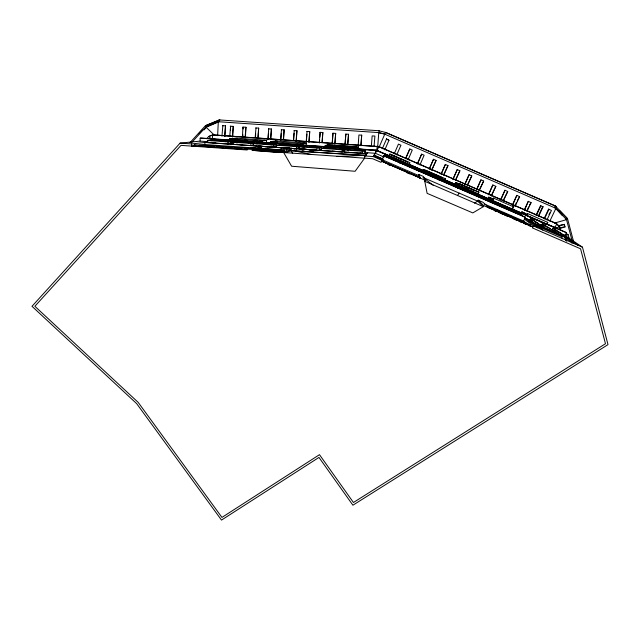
<?xml version="1.0" encoding="UTF-8"?>
<svg xmlns="http://www.w3.org/2000/svg" width="640" height="640" viewBox="0 0 640 640"><rect width="100%" height="100%" fill="white"/><g stroke="black" fill="none" stroke-linecap="round" stroke-linejoin="round"><path stroke-width="0.96" d="M366.856 153.72L204.928 142.472L191.696 143.92L191.608 146.104L194.624 145.744L194.672 144.664L194.208 145.8L247.128 149.488M560.616 233.528L565.16 235.496L582.464 247.2L608 344.624L352.904 505.208L318.968 457.424L221.496 520.08L136.704 403.68L32 306.312L180.112 143.112L200.04 141.128L200.176 138.144L201.392 138.04L375.76 150.104L375.592 152.344M205.08 145.624L199.136 145.208L204.832 144.528L204.928 142.472M207.448 140.48L228.072 141.904L232.184 141.408L212.064 140.016L207.448 140.48L207.36 142.52L227.968 143.952L230.44 143.624M206.704 138.672L208.72 136.464L211.632 139.264L212.352 138.976L212.536 134.928L213.288 134.872L378.816 146.568L556.096 223.376L559.784 226.856L560.8 230.688M217.632 135.696L218.296 121.72L219.08 121.72L219.168 119.92L219.936 119.928M221.952 136.152L222.84 125.672M224.6 136.336L225.488 125.848L224.976 136.304M227.968 143.952L228.072 141.904M229.504 140.608L229.592 138.824L236.024 138.16L266.656 140.272L266.304 142.808L269.288 143.016M229.712 136.688L230.6 126.2L230.408 130M230.608 142.072L250.904 143.48L254.416 142.952L234.6 141.584L230.608 142.072L230.504 144.12L250.8 145.528L253.432 145.096M232.368 136.872L233.256 126.384L232.728 136.84M234.6 139.56L234.648 138.608M235.944 139.824L236.024 138.16M236.976 143.176L237.04 141.84L251.12 142.816L248.368 143.216M237.408 140.08L237.504 138.304L231.688 138.92M242.408 137.56L242.952 127.08L243.192 128.968M242.744 137.528L242.896 134.672M245.064 137.744L245.952 127.248L245.4 137.712M259.424 149.456L257.448 149.288L261.56 148.472L261.624 147.44L256.912 147.12L247.24 148.888L247.184 149.984L181.024 145.368L34.872 306.288L138.208 402.408L221.952 517.416L319.488 454.672L353.44 502.496L605.48 343.728L580.56 248.792L532.416 227.936L533.36 225.928L524.472 219.136M250.8 145.528L250.904 143.48M261.624 147.44L252.272 149.232L252.216 150.336L278.84 152.552L283.12 151.424L277.192 150.928M270.848 146.936L276.456 146.496L276.576 144.496L256.648 143.112L253.184 143.648L253.08 145.696L273.728 147.136M255.176 137.488L256 127.936M255.48 137.448L255.688 133.648M257.784 138.624L258.664 128.12L258.088 138.584M261.336 142.816L261.44 141.024L266.656 140.272M262.016 141.512L262.072 140.552M262.264 141.472L262.32 140.52M267.856 139.32L268.736 128.808M268.136 139.28L268.464 133.568M270.528 139.504L271.4 128.984L270.8 139.464M270.664 143.448L270.768 141.664L275.624 140.888L306.392 143.016L306.096 145.552M273.48 147.112L273.6 145.064L276.576 144.496M275.528 142.552L275.624 140.888M296.608 148.744C299.016 148.696 291.944 149.08 298.848 148.056L298.976 146.048L279.112 144.672L276.216 145.248L276.096 147.296L297.072 148.776M277.128 142.824L277.224 141.048L272.872 141.76M278.84 152.552L278.904 151.448L286.536 149.512L291.264 149.84L291.2 150.872L292.656 153.376M280.608 140.2L281.48 129.68M280.864 140.16L281.256 133.488M283.336 139.424L284.152 129.856L283.584 139.392M291.264 149.84L283.952 151.8L283.888 152.904L291.608 166.224L355.128 171.272L364.608 158.168L364.776 155.96L367.752 152.76M286.496 150.208L286.536 149.512M293.44 140.12L294.256 130.552M293.672 140.08L294.08 133.408M296.064 141.264L296.928 130.736L296.28 141.224M296.44 148.712L296.568 146.656L298.976 146.048M298.664 146.808L298.536 148.864L319.384 150.312L321.28 149.608L321.416 147.6L301.064 146.192L298.664 146.808L319.52 148.256L321.416 147.6M302.648 145.664L302.768 143.872L306.392 143.016M303.792 147.824L303.88 146.48L302.12 146.952M306.176 141.96L307.04 131.424M306.44 140.96L306.864 134.288M308.856 142.144L309.72 131.608L309.056 142.104M319.288 142.864L320.152 132.32L319.84 137.088M319.464 142.816L319.648 139.952M319.384 150.312L319.52 148.256M321.456 148.384L321.32 150.448L342.08 151.888L343.408 151.144L343.552 149.136L323.288 147.736L321.456 148.384L342.224 149.824L343.552 149.136M322.04 142.096L322.832 132.504L322.2 142.048M327.528 146.256L327.624 144.792L358.592 146.936L358.376 149.176L362.24 149.44M329.08 146.624L329.192 144.952L356.848 146.856L355.376 147.792L326.704 145.808L329.192 144.952M332.128 143.752L332.984 133.2L332.592 138.928M332.264 143.704L332.464 140.84M334.816 143.936L335.672 133.376L334.952 143.888M342.08 151.888L342.224 149.824M344.464 149.976L344.32 152.032L364.712 153.448L365.48 152.68L365.632 150.672L345.72 149.288L344.464 149.976L364.864 151.384L365.632 150.672M344.976 144.64L345.832 134.072L345.096 144.584M347.744 143.864L348.528 134.256L347.784 144.776M348.328 150.904L348.424 149.56L347.504 150.096M280.328 152.16L280.4 151.072L254.104 148.888L254.032 149.968L279.352 152.08M280.592 152.088L280.672 151.008L254.432 148.824L254.36 149.904L252.216 150.336L372.68 158.728L381.064 162.36L382.52 158.904L373.96 155.2L382.488 158.984L384.248 162.32L383.6 162.632L383.912 161.88L419.84 177.456L419.592 178.224M356.936 149.592L357.048 147.96L358.592 146.936M358.224 144.592L358.92 135L361.696 135.16L360.928 145.68L361.696 135.16M364.712 153.448L364.864 151.384M371.352 146.456L372.144 135.904L374.896 136.064L374.048 146.64M364.776 155.96L373.216 156.544L375.408 153.288L375.76 150.104M404.232 160.544L407.872 162.12L389.656 154.192L389.016 155.696L376.752 150.448L377.208 146.176M377.696 146.856L378.776 132.656L384.776 134.096L378.776 132.656M189.992 142.656L205.4 125.72L219.168 119.92L379.072 130.744L378.856 132.608L218.296 121.72L205.864 126.992L191.752 142.488M389.376 155.488L389.656 154.192M525.352 217.256L383.76 155.792L525.352 217.256L523.592 221.016L527.472 224.064M383.912 161.88L419.88 177.56M384.712 154.776L384.416 155.592L403.104 163.696L402.952 162.68L384.712 154.776L383.456 157.808L383.776 156.936M373.96 155.2L373.624 155.936L382.2 159.648L382.856 159.336L382.488 158.984M382.88 159.256L381.944 160.328L373.216 156.544M388.968 140.264L386.528 138.984L388.968 140.264L384.824 149.84M365.44 152.592L375.408 153.288L376.72 150.336L565.448 232.096L566.464 232.768L565.16 235.496L561.336 233.848L578.224 245.36M376.128 151.72L376.72 150.336M377.104 150.456L378.816 146.568M379.072 147.248L385.544 132.368L555.288 205.912L567.544 218.704L573.592 241.656M382.32 148.72L386.552 138.944M382.352 159.072L383.76 155.792M394.216 153.872L398.44 144.096L400.936 145.232L396.704 154.944M399.688 163.08L400.32 161.64L387.328 156.016L387.152 156.672L400.392 162.408L400.32 161.64M405.536 158.688L409.776 149.008L412.264 150.08L408.048 159.864M405.56 158.784L409.776 149.008M403.2 164.488L403.832 163.056L422.424 171.112L423.064 172.344L404.008 164.088L403.832 163.056M417.376 163.816L421.64 154.144L424.128 155.224L419.92 165M417.432 163.928L421.64 154.144M419.16 171.52L419.8 170.08L406.552 164.344L406.736 165.16L420.24 171.008L419.8 170.08M419.192 177.24L418.48 175.48L418.896 174.528L423.384 176.472L425.24 180.296L424.792 181.312L427.112 193.344L472.808 212.912L483.344 206.672L483.808 205.664L478.144 200.2L477.712 201.144L474.432 203.088M419.544 178.12L419.84 177.456M441.992 177.56L423.768 169.664L423.424 170.608L409.072 164.392M424.92 171.72L425.536 170.128L445.456 178.76L444.784 180.256M429.216 168.944L433.504 159.288L436.088 160.464L431.784 170.144M429.304 169.072L433.504 159.288M431.696 170.024L436.088 160.464M438.392 179.848L439.032 178.416L425.904 172.728L426.456 173.704L439.832 179.496L439.032 178.416M441.056 174.08L445.368 164.424L447.984 165.616L443.656 175.288M441.176 174.216L445.368 164.424M443.928 174.272L447.984 165.616M444.736 180.192L445.456 178.76M452.896 179.208L457.232 169.568L459.88 170.768L455.528 180.432M453.04 179.352L457.232 169.568M455.376 180.28L459.88 170.768M474.08 190.464L455.848 182.528L455.168 184.36L444.384 179.688M457.6 185.032L458 184.152M458.872 183.456L458.272 185.024L478.336 193.792L478.776 192.08L458.872 183.456L478.872 192.16M457.616 188.176L458.256 186.744L445.136 181.056L446.056 182.192L459.432 187.984L458.256 186.744M464.736 184.336L469.096 174.704L471.768 175.92L467.392 185.576M464.912 184.496L469.096 174.704M467.608 184.536L471.768 175.92M476.576 189.464L480.952 179.84L483.664 181.072L479.264 190.712M476.776 189.64L480.952 179.84M479.848 188.792L483.664 181.072M478.096 193.568L478.776 192.08M488.408 194.592L492.816 184.984L495.824 186.344L491.408 195.976M488.648 194.784L492.816 184.984M493.328 199.112L488.768 197.136L487.864 199.552M491.168 195.784L495.824 186.344M493.384 198.056L492.392 200.528L512.52 209.32L513.416 206.768L493.384 198.056L492.424 200.144L488.768 197.136M500.528 199.84L504.952 190.24L507.72 191.496L503.272 201.12M500.792 200.04L504.952 190.24M503.408 200.04L507.72 191.496M512.36 204.968L516.808 195.376L519.608 196.648L515.136 206.256M512.656 205.184L516.808 195.376M512.32 208.76L513.416 206.768M514.84 206.04L516.456 202.552M517.264 200.816L519.608 196.648M516.192 213.552L516.856 212.128L503.432 206.312L505.464 207.928L519.144 213.856L516.856 212.128M527.616 214.352L521.864 211.816L521.544 213.112L512.712 209.288M521.272 214.832L521.904 213.464M524.2 210.088L528.28 201.344L531.088 202.616L526.992 211.384M524.512 210.304L528.28 201.344M527.088 210.288L528.72 206.792M529.536 205.04L531.088 202.616M525.088 214.968L525.504 214.096M524.376 218.216L524.96 216.96M547.04 224.632L547.744 222.36L527.664 213.616L526.832 215.4L521.864 211.816M530.728 218.752L530.016 220.272L534.648 223.744L537.216 224.856L537.96 223.288L533.208 219.824L530.728 218.752L535.392 222.176L537.96 223.288M487.304 206.28L530.544 225.112L530.08 226.104L528.248 225.304M536.032 215.224L540.528 205.656L543.088 206.816L538.576 216.408M536.376 215.456L540.88 205.864L540.528 205.656M534.648 223.744L535.392 222.176M538.64 215.304L542.736 206.608L543.088 206.816M544.064 218.704L548.576 209.144L551.432 210.432L546.904 220.016M544.424 218.944L548.944 209.352L548.576 209.144M542.32 223.776L541.6 225.288L546.648 228.944L549.232 230.064L549.976 228.488L542.32 223.776L547.392 227.368L549.976 228.488M549 214.56L549.824 212.824M546.72 224.016L547.744 222.36M554.44 207.712L555.288 205.912L556.64 207.368M562.48 215.688L555.208 207.944L555.992 206.288L385.496 132.416L378.992 130.784M549.808 221.216L555.912 208.328L555.208 207.944M546.648 228.944L547.392 227.368M552.216 229.888L552.936 228.376L555.376 229.432L560.912 233.232L560.168 234.8L552.216 229.888L554.656 230.952M554.592 228.344L556.76 223.792L378.736 146.672L212.536 134.928L208.72 136.464L213.288 134.872M557.632 233.704L558.384 232.128L552.936 228.376M377.344 150.648L376.816 150.352M457.504 195.44L459.24 193.136M198.856 133.808L202.208 130.12M204.008 129.912L206.696 126.968L219.08 121.72M362.552 152.568L361.896 153.16L359.96 153.024M362.048 151.104L362.696 150.552M339.28 149.528L340.352 149.008M219.024 120.312L205.4 125.72L206.696 126.968L205.864 126.992L214.808 135.592M211.312 139.296L212.352 138.976M324.768 148.52L326.112 148.016M327.624 144.792L324.84 145.728L357.048 147.96M316.584 147.96L318.08 147.464M303.472 149.224L308.36 149.608M303.784 149.272L303.424 149.264M306.216 149.432L307.872 149.496M554.568 223.08L566.528 219.64L572.096 240.768M558.312 225.712L564.304 224.368L564.992 226.96L559.392 228.56M558.712 225.968L564.304 224.368M555.816 228L556.312 228.328L554.2 227.144L555.816 228L559.784 226.856L556.096 223.376M559.928 228.032L563.648 226.968M565.608 234.392L567.064 233.976L568.128 234.68L569.144 238.536M565.192 235.52L568.128 234.68M284.8 152.648L291.2 150.872L366.088 155.192M286.88 148.112L287.048 148.128A12.584 0.4 3.8 0 0 288.264 148.144L289.888 148.28L288.08 148.2M293.912 146.384L295.824 145.92M301.048 143.704L304.416 142.92M277.096 147.376L276.504 147.392L277.784 147.488M274.76 147.232C273.504 147.2 278.64 147.536 274.304 147.208M272.592 147.056L271.904 147.064M279.48 145.384L281.664 144.936M270.136 146.888L271.4 147.048M268.112 146.816L266.784 146.72L267.408 146.768M261.768 146.376L262.504 146.424M270.968 144.784L273.304 144.352L259.184 143.376L256.576 143.792M259.864 140.864L264.688 140.184M231.304 144.016L233.704 143.688M234.024 142.224L237.04 141.84M225.448 141.632L228.624 141.256L214.584 140.28L211.144 140.64M302.264 149.16L301.04 149.104M308.744 149.616L310.896 149.784L308.8 149.632M260.672 146.296L258.592 146.152L259.24 146.168M336.624 156.472L366.096 155.288M294.288 148.632L295.096 148.648L293.872 148.568L295.152 148.68L293.376 148.544L294.168 148.576M311.864 149.832L313.512 149.96L312.552 149.848M281.832 147.768L279.88 147.608L282.2 147.768M262.264 146.336L261.84 146.328M284.52 147.904L283.088 147.808M307.336 149.536L307.216 149.488M283.464 147.888L282.832 147.8M274.2 147.216L275.384 147.32L274.872 147.232M264.416 146.496L263.6 146.496M312.28 149.84L311.232 149.784L312.648 149.904M301.576 149.136C306.256 149.368 295.552 148.664 301.112 149.104M307.832 149.512L307.152 149.48M280.52 147.632C282.856 147.76 279.552 147.648 281.232 147.696M274.896 147.264L275.376 147.296L274.544 147.256M291.856 148.416C287.104 148.128 295.4 148.72 291.504 148.392M300.968 149.032L300.048 148.992L300.856 149.088M310.632 149.728L309.416 149.664L310.144 149.728M261.864 146.376L262.328 146.36L259.696 146.16M294.072 148.616L293.224 148.544L294.448 148.616M222.456 125.68L225.488 125.848M230.232 126.208L233.256 126.384M242.952 127.08L245.952 127.248M255.696 127.952L258.664 128.12M268.448 128.824L271.4 128.984M281.232 129.696L284.152 129.856M294.024 130.568L296.928 130.736M306.848 131.448L309.72 131.608M319.984 132.344L322.832 132.504M332.84 133.224L335.672 133.376M345.72 134.104L348.528 134.256M262.88 146.384L264.168 146.544M273.256 147.104L273.912 147.144M283.736 147.848L285.168 147.952L284.752 147.92M265.784 146.656L265.144 146.608L266.44 146.696M278.752 147.552L278.112 147.512L279.416 147.6M286.808 148.112L287.496 148.16M303.336 149.264L304.048 149.312M304.784 149.36L304.344 149.32M305.176 149.392L305.888 149.44M307.664 149.56L307.024 149.52A21.328 0.672 3.8 0 1 306.272 149.416M309.952 149.672L310.544 149.712M229.592 138.824L261.44 141.024M270.768 141.664L302.768 143.872M235.584 139.632L238.552 139.84M244.48 140.248L247.44 140.448M253.376 140.864L257.328 141.136M235.288 139.664L238.256 139.872M245.184 140.352L247.168 140.488M254.096 140.968L256.072 141.104M200.176 138.144L375.632 150.272M212.032 139.008L215.016 139.208M218 139.416L223.968 139.832M226.952 140.04L229.936 140.24M309.96 145.824L315.768 146.224M319.632 146.488L325.44 146.896M366.112 149.704L371.912 150.112M253.184 143.648L273.6 145.064M276.216 145.248L296.568 146.656M342.672 150.816L344.664 150.952M200.04 141.128L208.008 141.68M273.776 146.24L275.768 146.376M297.688 147.896L299.68 148.04M319.608 149.416L321.6 149.56M342.528 151.008L344.52 151.144M229.208 143.208L231.128 143.344M274.464 146.36L276.456 146.496M319.344 149.472L321.28 149.608M212.952 142.808L215.816 143.008M221.536 143.4L224.392 143.6M240.616 144.728L242.528 144.856M259.344 146.032L261.264 146.168M267.976 146.632L270.848 146.832M286.096 147.896L288.976 148.096M304.88 149.2L306.808 149.336M313.56 149.808L316.456 150.008M332.368 151.112L335.272 151.312M351.232 152.416L353.176 152.552M302.08 150.728L304.08 150.864M311.056 151.352L313.048 151.488M204.832 144.528L254.888 148.008M259.68 148.344L284.504 150.064M291.224 150.536L365.72 155.72M180.112 143.112L191.696 143.92M194.256 144.712L249.448 148.48M208.048 145.832L213.992 146.248M216.968 146.456L222.904 146.872M225.88 147.08L231.816 147.496M234.792 147.704L241.72 148.184M244.696 148.392L250.64 148.808M247.24 148.888L252.272 149.232M278.904 151.448L283.952 151.8M259.168 146.128L259.8 146.232M288.048 148.168L289.24 148.232L288.48 148.168M305.496 149.344L304.432 149.296A21.32 0.672 3.8 0 0 305.112 149.336M301.456 149.064L302.304 149.152M291.288 148.424L290.824 148.376L291.8 148.416M261.56 148.472L284.488 150.376M261.4 149.616L267.32 150.112M269.296 150.272L274.232 150.688M313.152 149.896L313.56 149.944M510.024 216.24L512.312 217.248L511.104 216.768M507.248 215.096L505.4 214.288M506.64 214.824C504.192 213.264 509.368 215.824 506.16 214.216M514.08 217.968L514.504 218.232M295.552 151.104L311.168 154.488M500.76 212.008L500.224 211.848M500.608 212.16L498.944 211.448L500.52 212.176M499.96 211.736C498.512 210.864 506.28 214.408 503.296 213.176M493.904 209.24L494.512 209.584L493.064 208.856M510.064 216.088C508.288 215.24 513.056 217.304 510.336 216.104M496.304 210.296L497.152 210.712M504.64 213.92L503.856 213.568L505 214.072M499.32 211.6L499.84 211.872L499.088 211.512M495.104 209.776L494.592 209.568L496.024 210.224L495.024 209.76M502.648 213.096L503.6 213.456L502.528 213.056M501.792 212.736L500.544 212.136M503.96 213.624L504.88 214.072M504.536 213.912L504.408 213.864M498.16 210.936L499.232 211.36L495 209.448L498.864 211.104L497.16 210.296M514.872 218.392L515.272 218.576M496.864 210.192L495.92 209.864L497.736 210.752M504.44 213.84L504.656 213.936M505.544 214.304L505.904 214.44M512.016 217.12L510.488 216.448L510.864 216.664M513.92 217.984L514.32 218.088M514.904 218.328L515.312 218.528M501.4 212.552L502.04 212.792M493.008 208.84L493.936 209.328M502.952 213.032L500.88 212.032L502.112 212.568M505.488 214.128L504.048 213.28L506.512 214.576M506.36 214.384L507.6 214.872L505.784 214.032M508.112 215.408C507.984 215.552 506.776 214.752 507.84 215.296M501.424 212.512L500.792 212.288M384.72 134.152L555.912 208.328L566.528 219.64L565.784 219.208L567.544 218.704L559.352 210.28M390.576 154.624L402.408 159.752M493.464 199.208L489.84 197.64L493.336 200.496M460.936 186.096L462.72 186.872M465.392 188.032L467.176 188.8M477.808 194.168L488.256 198.696M546.816 224.064L554.688 227.472M376.6 150.512L566.464 232.768M399.136 160.368L389.152 156.048L390.032 153.984L409.944 162.664L409.112 164.696L405.48 163.12M400.944 161.16L403.672 162.336M424.872 171.632L428.488 173.2M430.304 173.984L433.016 175.16M434.824 175.944L437.544 177.12M439.352 177.904L441.168 178.688M527.76 216.208L542.24 222.48M544.048 223.264L546.76 224.44M425.832 172.112L428.552 173.296M430.36 174.08L432.176 174.864M434.896 176.048L436.712 176.832M439.432 178.008L443.064 179.584M530.72 217.56L533.44 218.736M539.792 221.488L541.6 222.272M544.32 223.448L546.136 224.24M375.408 153.288L383.624 156.848M524.264 217.776L532.448 221.32M544.256 226.44L536.992 223.288L543.264 226.016M549.512 228.72L556.072 231.56M529.152 221.36L567.216 237.856M478.144 200.2L483.096 202.344L489.104 207.96M535.24 225.264L561.816 236.776L562.328 238.712M382.992 160.104L418.48 175.48M422.968 177.424L477.712 201.144L483.344 206.672L424.792 181.312M484.488 204.072L523.592 221.016M533.36 225.928L582.464 247.2M487.512 206.472L530.544 225.112M492.568 208.64L493.248 209.032M498.216 211.144C499.04 211.64 496.816 210.416 498.416 211.216M492.736 208.816L492.52 208.704A37.632 1.488 23.6 0 0 492.408 208.584L492.16 208.464M516.264 219L515.648 218.64L516.44 219.08M420.32 177.912L381.584 161.136L425.24 180.296M488.752 207.632L532.888 226.928L483.808 205.664M388.096 164.584L389.896 165.36M406.992 172.768L409.688 173.936M494.384 210.632L496.216 211.432M499.872 213.016L502.616 214.208M504.448 215L507.192 216.184M513.6 218.96L517.264 220.552M519.096 221.344L521.84 222.528M523.672 223.328L526.416 224.512M558.384 232.128L560.912 233.232M532.496 221.344L524.568 217.912L537.704 227.808M511.608 216.936L511.88 217.032M510.04 215.896L511.464 216.552L507.904 214.952L512.056 216.92L511.032 216.432M506.024 214.568L506.512 214.728M510.896 216.376L509.456 215.728M511.08 216.752L511.752 217.04M496.76 210.528L496.336 210.36M514.016 217.92L513.84 217.864M510.8 216.616L510.032 216.256M564.992 226.96L564.12 224.976M573.144 243.16L563.344 236.408L534.664 223.984L542.776 230.008M558.592 233.696L560.168 234.8M527.664 213.616L527.096 215.992M523.192 212.44L527.184 215.304M423.752 178.024L433.136 185.224M456.888 183.016L458.104 184.256M455.848 182.528L458.384 185.144M424.8 170.152L425.368 171.128M423.768 169.664L424.48 170.936M382.232 159.576L383.272 161.8M382.2 159.648L383.248 161.888M418.896 174.528L420.44 178.216M571.064 241.104L571.568 243.008M565.704 237.44L566.72 241.296M564.656 236.728L565.672 240.56M513.624 217.8L512.44 217.288L513.6 217.792M509.592 216.008L508.536 215.664L509.592 216.008M502.728 212.912L502.304 212.736L502.736 212.912M503.392 213.424L502.968 213.184L503.408 213.432M513.432 217.768L513.032 217.56L513.448 217.784M441.6 179.424L423.128 171.416L423.784 172.656L442.72 180.856L441.6 179.424M460.72 187.704L442.376 179.76L443.504 181.192L462.296 189.336L460.72 187.704M480.216 196.152L461.528 188.056L463.136 189.696L482.28 197.992L480.216 196.152M499.72 204.6L480.984 196.48L483.064 198.336L502.272 206.656L499.72 204.6M519.272 213.072L500.36 204.872L502.944 206.952L522.336 215.352L519.272 213.072M477.792 195.208L464.36 189.392L465.648 190.68L479.336 196.608L477.792 195.208M497.328 203.672L483.896 197.848L485.56 199.304L499.24 205.232L497.328 203.672"/></g></svg>
